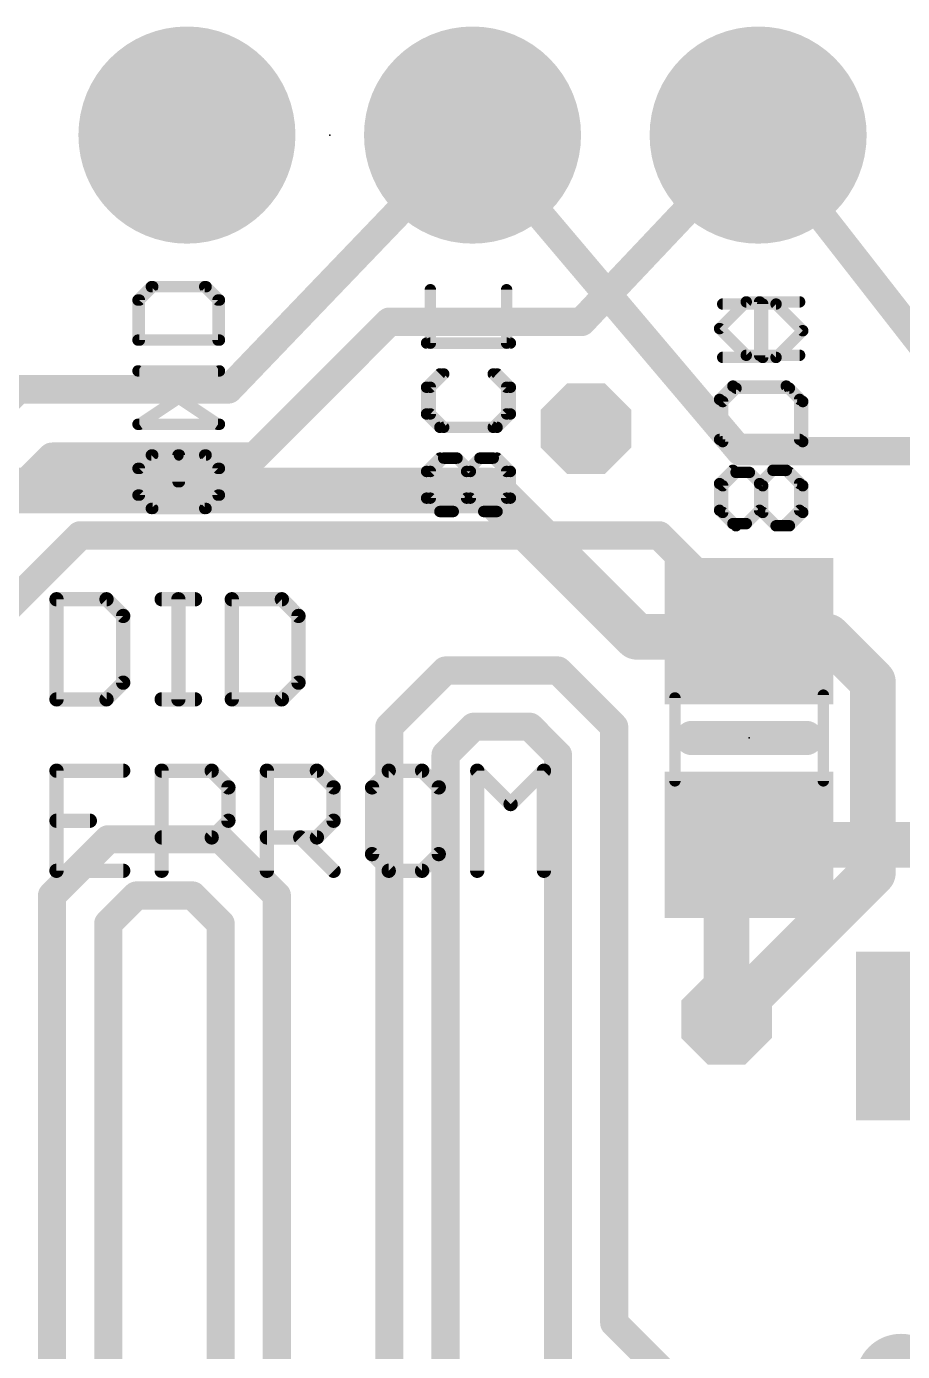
# Model space of a CAD drawing. Extents: x -30 to 79, y -8 to 63.
# Drawn here: x 11.27 to 19.06, y 37.45 to 49.23 of the extents above; entities that cross this region are included whole.
import ezdxf

# ---------------------------------------------------------------- set-up
doc = ezdxf.new("R2010")
doc.units = 0
for name, color, linetype in [('1', 12, 'CONTINUOUS'), ('16', 132, 'CONTINUOUS'), ('17', 110, 'CONTINUOUS'), ('18', 3, 'CONTINUOUS'), ('21', 40, 'CONTINUOUS'), ('22', 6, 'CONTINUOUS'), ('23', 40, 'CONTINUOUS'), ('51', 253, 'CONTINUOUS')]:
    doc.layers.add(name, color=color, linetype=linetype)

# ---------------------------------------------------------------- blocks, each defined once
blk = doc.blocks.new('RECT')
blk.add_solid([(-0.5, -0.5), (0.5, -0.5), (-0.5, 0.5), (0.5, 0.5)])
blk = doc.blocks.new('ROUNDP')
at = {"const_width": 0.5}
blk.add_lwpolyline([(0, -0.25, 1), (0, 0.25, 1), (0, -0.25)], format="xyb", dxfattribs=at)
blk = doc.blocks.new('OCTAGONV')
at = {"const_width": 0.5}
blk.add_lwpolyline([(-0.25, -0.1036), (-0.25, 0.1036), (-0.1036, 0.25), (0.1036, 0.25), (0.25, 0.1036), (0.25, -0.1036), (0.1036, -0.25), (-0.1036, -0.25), (-0.25, -0.1036), (-0.25, 0.1036)], dxfattribs=at)
blk = doc.blocks.new('ROUNDV')
at = {"const_width": 0.5}
blk.add_lwpolyline([(0, -0.25, 1), (0, 0.25, 1), (0, -0.25)], format="xyb", dxfattribs=at)

msp = doc.modelspace()

# ---------------------------------------------------------------- linework, layer by layer
at = {"layer": '1'}
for points, const_width in [([(13.07, 46), (15.24, 48.26)], 0.254), ([(17.78, 48.26), (16.21, 46.6)], 0.254), ([(14.5, 46.6), (13.3, 45.4)], 0.254), ([(16.21, 46.6), (14.5, 46.6)], 0.254), ([(9.5, 44.3), (11.2, 46)], 0.254), ([(11.2, 46), (13.07, 46)], 0.254), ([(10.1, 44), (11.5, 45.4)], 0.254), ([(13.3, 45.4), (11.5, 45.4)], 0.254), ([(10.75, 43.7), (11.75, 44.7)], 0.254), ([(11.75, 44.7), (16.9, 44.7)], 0.254), ([(16.9, 44.7), (17.684, 43.916)], 0.254), ([(17.684, 43.916), (17.7, 43.85)], 0.254), ([(14.5, 43), (15, 43.5)], 0.25), ([(15, 43.5), (16, 43.5)], 0.25), ([(16, 43.5), (16.5, 43)], 0.25), ([(14.5, 32.25), (14.5, 43)], 0.25), ([(15, 42.75), (15.25, 43)], 0.25), ([(15.25, 43), (15.75, 43)], 0.25), ([(15.75, 43), (16, 42.75)], 0.25), ([(16.5, 43), (16.5, 37.7)], 0.25), ([(15, 32), (15, 42.75)], 0.25), ([(16, 42.75), (16, 36.75)], 0.25), ([(11.5, 41.5), (12, 42)], 0.25), ([(12, 42), (13, 42)], 0.25), ([(13, 42), (13.5, 41.5)], 0.25), ([(17.5, 41.884), (17.7, 41.95)], 0.4064), ([(17.5, 40.4), (17.5, 41.884)], 0.4064), ([(17.7, 41.95), (19.9, 41.95)], 0.4064), ([(11.5, 30.5), (11.5, 41.5)], 0.25), ([(12, 41.25), (12.25, 41.5)], 0.25), ([(12.25, 41.5), (12.75, 41.5)], 0.25), ([(12.75, 41.5), (13, 41.25)], 0.25), ([(13.5, 41.5), (13.5, 34.85)], 0.25), ([(12, 30), (12, 41.25)], 0.25), ([(13, 41.25), (13, 33.75)], 0.25), ([(16.5, 37.7), (17, 37.2)], 0.25)]:
    msp.add_lwpolyline(points, dxfattribs=dict(at, const_width=const_width))
for points, const_width in [([(15.2858, 48.216, 1), (15.1942, 48.304)], 0.127), ([(17.8261, 48.2164, 1), (17.7339, 48.3036)], 0.127), ([(14.5, 46.6635, 1), (14.5, 46.5365)], 0.127), ([(14.5449, 46.5551, 1), (14.4551, 46.6449)], 0.127), ([(16.1639, 46.6436, 1), (16.2561, 46.5564)], 0.127), ([(16.21, 46.5365, 1), (16.21, 46.6635)], 0.127), ([(11.2449, 45.9551, 1), (11.1551, 46.0449)], 0.127), ([(13.0242, 46.044, 1), (13.1158, 45.956)], 0.127), ([(13.07, 45.9365, 1), (13.07, 46.0635)], 0.127), ([(11.5, 45.4635, 1), (11.5, 45.3365)], 0.127), ([(11.5449, 45.3551, 1), (11.4551, 45.4449)], 0.127), ([(13.2551, 45.4449, 1), (13.3449, 45.3551)], 0.127), ([(13.3, 45.3365, 1), (13.3, 45.4635)], 0.127), ([(11.75, 44.7635, 1), (11.75, 44.6365)], 0.127), ([(11.7949, 44.6551, 1), (11.7051, 44.7449)], 0.127), ([(16.9449, 44.7449, 1), (16.8551, 44.6551)], 0.127), ([(16.9, 44.6365, 1), (16.9, 44.7635)], 0.127), ([(17.7457, 43.931, 1), (17.6223, 43.901)], 0.127), ([(17.6391, 43.8711, 1), (17.7289, 43.9609)], 0.127), ([(17.6383, 43.835, 1), (17.7617, 43.865)], 0.127), ([(15, 43.5625, 1), (15, 43.4375)], 0.125), ([(15.0442, 43.4558, 1), (14.9558, 43.5442)], 0.125), ([(16.0442, 43.5442, 1), (15.9558, 43.4558)], 0.125), ([(16, 43.4375, 1), (16, 43.5625)], 0.125), ([(14.5625, 43, 1), (14.4375, 43)], 0.125), ([(15.25, 43.0625, 1), (15.25, 42.9375)], 0.125), ([(15.2942, 42.9558, 1), (15.2058, 43.0442)], 0.125), ([(15.7942, 43.0442, 1), (15.7058, 42.9558)], 0.125), ([(15.75, 42.9375, 1), (15.75, 43.0625)], 0.125), ([(16.5625, 43, 1), (16.4375, 43)], 0.125), ([(14.4558, 43.0442, 1), (14.5442, 42.9558)], 0.125), ([(16.4558, 42.9558, 1), (16.5442, 43.0442)], 0.125), ([(15.0625, 42.75, 1), (14.9375, 42.75)], 0.125), ([(14.9558, 42.7942, 1), (15.0442, 42.7058)], 0.125), ([(16.0625, 42.75, 1), (15.9375, 42.75)], 0.125), ([(15.9558, 42.7058, 1), (16.0442, 42.7942)], 0.125), ([(12, 42.0625, 1), (12, 41.9375)], 0.125), ([(12.0442, 41.9558, 1), (11.9558, 42.0442)], 0.125), ([(13.0442, 42.0442, 1), (12.9558, 41.9558)], 0.125), ([(13, 41.9375, 1), (13, 42.0625)], 0.125), ([(17.6016, 41.884, 1), (17.3984, 41.884)], 0.2032), ([(17.4682, 41.9805, 1), (17.5318, 41.7875)], 0.2032), ([(17.7, 42.0516, 1), (17.7, 41.8484)], 0.2032), ([(17.7318, 41.8535, 1), (17.6682, 42.0465)], 0.2032), ([(11.5625, 41.5, 1), (11.4375, 41.5)], 0.125), ([(11.4558, 41.5442, 1), (11.5442, 41.4558)], 0.125), ([(12.25, 41.5625, 1), (12.25, 41.4375)], 0.125), ([(12.2942, 41.4558, 1), (12.2058, 41.5442)], 0.125), ([(12.7942, 41.5442, 1), (12.7058, 41.4558)], 0.125), ([(12.75, 41.4375, 1), (12.75, 41.5625)], 0.125), ([(13.5625, 41.5, 1), (13.4375, 41.5)], 0.125), ([(13.4558, 41.4558, 1), (13.5442, 41.5442)], 0.125), ([(12.0625, 41.25, 1), (11.9375, 41.25)], 0.125), ([(11.9558, 41.2942, 1), (12.0442, 41.2058)], 0.125), ([(13.0625, 41.25, 1), (12.9375, 41.25)], 0.125), ([(12.9558, 41.2058, 1), (13.0442, 41.2942)], 0.125), ([(17.3984, 40.4, 1), (17.6016, 40.4)], 0.2032), ([(16.5442, 37.7442, 1), (16.4558, 37.6558)], 0.125), ([(16.4375, 37.7, 1), (16.5625, 37.7)], 0.125)]:
    msp.add_lwpolyline(points, format="xyb", dxfattribs=dict(at, const_width=const_width))
at = {"layer": '16'}
for points, const_width in [([(15.24, 48.26), (17.62, 45.45)], 0.254), ([(17.78, 48.26), (19.31, 46.3)], 0.254), ([(17.62, 45.45), (19.9, 45.45)], 0.254), ([(15.4, 45.1), (9.99, 45.1)], 0.4064), ([(16.7, 43.8), (15.4, 45.1)], 0.4064), ([(18.4, 43.8), (16.7, 43.8)], 0.4064), ([(18.8, 43.4), (18.4, 43.8)], 0.4064), ([(18.8, 41.7), (18.8, 43.4)], 0.4064), ([(17.5, 40.4), (18.8, 41.7)], 0.4064)]:
    msp.add_lwpolyline(points, dxfattribs=dict(at, const_width=const_width))
for points, const_width in [([(15.2885, 48.301, 1), (15.1915, 48.219)], 0.127), ([(17.8301, 48.2991, 1), (17.7299, 48.2209)], 0.127), ([(17.62, 45.5135, 1), (17.62, 45.3865)], 0.127), ([(17.5715, 45.409, 1), (17.6685, 45.491)], 0.127), ([(15.4718, 45.1718, 1), (15.3282, 45.0282)], 0.2032), ([(15.4, 44.9984, 1), (15.4, 45.2016)], 0.2032), ([(16.7, 43.9016, 1), (16.7, 43.6984)], 0.2032), ([(16.6282, 43.7282, 1), (16.7718, 43.8718)], 0.2032), ([(18.4718, 43.8718, 1), (18.3282, 43.7282)], 0.2032), ([(18.4, 43.6984, 1), (18.4, 43.9016)], 0.2032), ([(18.9016, 43.4, 1), (18.6984, 43.4)], 0.2032), ([(18.7282, 43.3282, 1), (18.8718, 43.4718)], 0.2032), ([(18.8718, 41.6282, 1), (18.7282, 41.7718)], 0.2032), ([(18.6984, 41.7, 1), (18.9016, 41.7)], 0.2032), ([(17.4282, 40.4718, 1), (17.5718, 40.3282)], 0.2032)]:
    msp.add_lwpolyline(points, format="xyb", dxfattribs=dict(at, const_width=const_width))
at = {"layer": '21'}
for points, const_width in [([(12.3958, 46.9119), (12.2772, 46.7933)], 0.1016), ([(12.8704, 46.9119), (12.3958, 46.9119)], 0.1016), ([(12.989, 46.7933), (12.8704, 46.9119)], 0.1016), ([(15.543, 46.4104), (15.543, 46.8849)], 0.1016), ([(12.2772, 46.7933), (12.2772, 46.4374)], 0.1016), ([(12.989, 46.4374), (12.989, 46.7933)], 0.1016), ([(17.4372, 46.5397), (17.6745, 46.7769)], 0.1016), ([(17.6745, 46.7769), (18.149, 46.7769)], 0.1016), ([(17.7931, 46.3024), (17.7931, 46.7769)], 0.1016), ([(17.6745, 46.3024), (17.4372, 46.5397)], 0.1016), ([(12.2772, 46.4374), (12.989, 46.4374)], 0.1016), ([(14.8312, 46.4104), (15.543, 46.4104)], 0.1016), ([(18.149, 46.3024), (17.6745, 46.3024)], 0.1016), ([(12.2772, 45.689), (12.989, 46.1635)], 0.1016), ([(12.989, 46.1635), (12.2772, 46.1635)], 0.1016), ([(14.9498, 46.1365), (14.8312, 46.0179)], 0.1016), ([(15.543, 46.0179), (15.4244, 46.1365)], 0.1016), ([(14.8312, 46.0179), (14.8312, 45.7806)], 0.1016), ([(15.543, 45.7806), (15.543, 46.0179)], 0.1016), ([(17.5558, 46.0285), (17.4372, 45.9099)], 0.1016), ([(18.0304, 46.0285), (17.5558, 46.0285)], 0.1016), ([(18.149, 45.9099), (18.0304, 46.0285)], 0.1016), ([(17.4372, 45.9099), (17.4372, 45.554)], 0.1016), ([(18.149, 45.554), (18.149, 45.9099)], 0.1016), ([(14.8312, 45.7806), (14.9498, 45.662)], 0.1016), ([(15.4244, 45.662), (15.543, 45.7806)], 0.1016), ([(12.989, 45.689), (12.2772, 45.689)], 0.1016), ([(14.9498, 45.662), (15.4244, 45.662)], 0.1016), ([(17.4372, 45.554), (18.149, 45.554)], 0.1016), ([(12.3958, 45.4151), (12.2772, 45.2965)], 0.1016), ([(12.8704, 45.4151), (12.6331, 45.4151)], 0.1016), ([(12.6331, 45.4151), (12.6331, 45.1778)], 0.1016), ([(12.989, 45.2965), (12.8704, 45.4151)], 0.1016), ([(14.9498, 45.3881), (14.8312, 45.2695)], 0.1016), ([(15.1871, 45.2695), (15.3057, 45.3881)], 0.1016), ([(15.3057, 45.3881), (15.4244, 45.3881)], 0.1016), ([(15.4244, 45.3881), (15.543, 45.2695)], 0.1016), ([(12.2772, 45.2965), (12.2772, 45.0592)], 0.1016), ([(12.989, 45.0592), (12.989, 45.2965)], 0.1016), ([(14.8312, 45.2695), (14.8312, 45.0322)], 0.1016), ([(15.1871, 45.0322), (15.1871, 45.2695)], 0.1016), ([(15.543, 45.2695), (15.543, 45.0322)], 0.1016), ([(17.5558, 45.2801), (17.4372, 45.1615)], 0.1016), ([(17.7931, 45.1615), (17.9117, 45.2801)], 0.1016), ([(17.9117, 45.2801), (18.0304, 45.2801)], 0.1016), ([(18.0304, 45.2801), (18.149, 45.1615)], 0.1016), ([(17.4372, 45.1615), (17.4372, 44.9242)], 0.1016), ([(17.7931, 44.9242), (17.7931, 45.1615)], 0.1016), ([(18.149, 45.1615), (18.149, 44.9242)], 0.1016), ([(12.2772, 45.0592), (12.3958, 44.9406)], 0.1016), ([(12.8704, 44.9406), (12.989, 45.0592)], 0.1016), ([(14.8312, 45.0322), (14.9498, 44.9136)], 0.1016), ([(15.0685, 44.9136), (15.1871, 45.0322)], 0.1016), ([(15.543, 45.0322), (15.4244, 44.9136)], 0.1016), ([(12.3958, 44.9406), (12.8704, 44.9406)], 0.1016), ([(14.9498, 44.9136), (15.0685, 44.9136)], 0.1016), ([(17.4372, 44.9242), (17.5558, 44.8056)], 0.1016), ([(17.6745, 44.8056), (17.7931, 44.9242)], 0.1016), ([(18.149, 44.9242), (18.0304, 44.8056)], 0.1016), ([(17.5558, 44.8056), (17.6745, 44.8056)], 0.1016), ([(11.54, 44.1333), (11.54, 43.2435)], 0.127), ([(11.9849, 44.1333), (11.54, 44.1333)], 0.127), ([(12.1332, 43.985), (11.9849, 44.1333)], 0.127), ([(12.4755, 44.1333), (12.7721, 44.1333)], 0.127), ([(12.6238, 43.2435), (12.6238, 44.1333)], 0.127), ([(13.0992, 44.1333), (13.0992, 43.2435)], 0.127), ([(13.5441, 44.1333), (13.0992, 44.1333)], 0.127), ([(13.6924, 43.985), (13.5441, 44.1333)], 0.127), ([(12.1332, 43.3918), (12.1332, 43.985)], 0.127), ([(13.6924, 43.3918), (13.6924, 43.985)], 0.127), ([(11.9849, 43.2435), (12.1332, 43.3918)], 0.127), ([(13.5441, 43.2435), (13.6924, 43.3918)], 0.127), ([(11.54, 43.2435), (11.9849, 43.2435)], 0.127), ([(12.4755, 43.2435), (12.7721, 43.2435)], 0.127), ([(13.0992, 43.2435), (13.5441, 43.2435)], 0.127), ([(18.208, 42.9), (17.192, 42.9)], 0.3048), ([(12.1332, 42.6093), (11.54, 42.6093)], 0.127), ([(11.54, 42.6093), (11.54, 41.7195)], 0.127), ([(12.4755, 41.7195), (12.4755, 42.6093)], 0.127), ([(12.4755, 42.6093), (12.9204, 42.6093)], 0.127), ([(12.9204, 42.6093), (13.0687, 42.461)], 0.127), ([(13.4111, 41.7195), (13.4111, 42.6093)], 0.127), ([(13.4111, 42.6093), (13.8559, 42.6093)], 0.127), ([(13.8559, 42.6093), (14.0042, 42.461)], 0.127), ([(14.4949, 42.6093), (14.3466, 42.461)], 0.127), ([(14.7915, 42.6093), (14.4949, 42.6093)], 0.127), ([(14.9397, 42.461), (14.7915, 42.6093)], 0.127), ([(15.2821, 41.7195), (15.2821, 42.6093)], 0.127), ([(15.2821, 42.6093), (15.5787, 42.3127)], 0.127), ([(15.5787, 42.3127), (15.8753, 42.6093)], 0.127), ([(15.8753, 42.6093), (15.8753, 41.7195)], 0.127), ([(13.0687, 42.461), (13.0687, 42.1644)], 0.127), ([(14.0042, 42.461), (14.0042, 42.1644)], 0.127), ([(14.3466, 42.461), (14.3466, 41.8678)], 0.127), ([(14.9397, 41.8678), (14.9397, 42.461)], 0.127), ([(11.54, 42.1644), (11.8366, 42.1644)], 0.127), ([(13.0687, 42.1644), (12.9204, 42.0161)], 0.127), ([(14.0042, 42.1644), (13.8559, 42.0161)], 0.127), ([(12.9204, 42.0161), (12.4755, 42.0161)], 0.127), ([(13.8559, 42.0161), (13.4111, 42.0161)], 0.127), ([(13.7076, 42.0161), (14.0042, 41.7195)], 0.127), ([(14.3466, 41.8678), (14.4949, 41.7195)], 0.127), ([(14.7915, 41.7195), (14.9397, 41.8678)], 0.127), ([(11.54, 41.7195), (12.1332, 41.7195)], 0.127), ([(14.4949, 41.7195), (14.7915, 41.7195)], 0.127)]:
    msp.add_lwpolyline(points, dxfattribs=dict(at, const_width=const_width))
for points, const_width in [([(12.3958, 46.9373, 1), (12.3958, 46.8865)], 0.0508), ([(12.4138, 46.894, 1), (12.3779, 46.9299)], 0.0508), ([(12.8883, 46.9299, 1), (12.8524, 46.894)], 0.0508), ([(12.8704, 46.8865, 1), (12.8704, 46.9373)], 0.0508), ([(15.5684, 46.8849, 1), (15.5176, 46.8849)], 0.0508), ([(12.3026, 46.7933, 1), (12.2518, 46.7933)], 0.0508), ([(12.2592, 46.8112, 1), (12.2952, 46.7753)], 0.0508), ([(13.0144, 46.7933, 1), (12.9636, 46.7933)], 0.0508), ([(12.971, 46.7753, 1), (13.007, 46.8112)], 0.0508), ([(17.6745, 46.8023, 1), (17.6745, 46.7515)], 0.0508), ([(17.6924, 46.759, 1), (17.6565, 46.7949)], 0.0508), ([(17.8185, 46.7769, 1), (17.7677, 46.7769)], 0.0508), ([(18.149, 46.7515, 1), (18.149, 46.8023)], 0.0508), ([(17.4552, 46.5576, 1), (17.4192, 46.5217)], 0.0508), ([(17.4192, 46.5576, 1), (17.4552, 46.5217)], 0.0508), ([(12.2772, 46.4628, 1), (12.2772, 46.412)], 0.0508), ([(12.2518, 46.4374, 1), (12.3026, 46.4374)], 0.0508), ([(12.9636, 46.4374, 1), (13.0144, 46.4374)], 0.0508), ([(12.989, 46.412, 1), (12.989, 46.4628)], 0.0508), ([(14.8312, 46.4358, 1), (14.8312, 46.385)], 0.0508), ([(15.5176, 46.4104, 1), (15.5684, 46.4104)], 0.0508), ([(15.543, 46.385, 1), (15.543, 46.4358)], 0.0508), ([(17.6745, 46.3278, 1), (17.6745, 46.277)], 0.0508), ([(17.6565, 46.2844, 1), (17.6924, 46.3203)], 0.0508), ([(17.7677, 46.3024, 1), (17.8185, 46.3024)], 0.0508), ([(18.149, 46.277, 1), (18.149, 46.3278)], 0.0508), ([(12.2772, 46.1889, 1), (12.2772, 46.1381)], 0.0508), ([(13.0031, 46.1424, 1), (12.9749, 46.1846)], 0.0508), ([(12.989, 46.1381, 1), (12.989, 46.1889)], 0.0508), ([(14.9678, 46.1185, 1), (14.9319, 46.1545)], 0.0508), ([(15.4423, 46.1545, 1), (15.4064, 46.1185)], 0.0508), ([(14.8566, 46.0179, 1), (14.8058, 46.0179)], 0.0508), ([(14.8132, 46.0358, 1), (14.8492, 45.9999)], 0.0508), ([(15.5684, 46.0179, 1), (15.5176, 46.0179)], 0.0508), ([(15.525, 45.9999, 1), (15.561, 46.0358)], 0.0508), ([(17.5558, 46.0539, 1), (17.5558, 46.0031)], 0.0508), ([(17.5738, 46.0105, 1), (17.5379, 46.0465)], 0.0508), ([(18.0483, 46.0465, 1), (18.0124, 46.0105)], 0.0508), ([(18.0304, 46.0031, 1), (18.0304, 46.0539)], 0.0508), ([(17.4626, 45.9099, 1), (17.4118, 45.9099)], 0.0508), ([(17.4192, 45.9278, 1), (17.4552, 45.8919)], 0.0508), ([(18.1744, 45.9099, 1), (18.1236, 45.9099)], 0.0508), ([(18.131, 45.8919, 1), (18.167, 45.9278)], 0.0508), ([(14.8492, 45.7986, 1), (14.8132, 45.7626)], 0.0508), ([(15.561, 45.7626, 1), (15.525, 45.7986)], 0.0508), ([(12.2772, 45.7144, 1), (12.2772, 45.6636)], 0.0508), ([(12.2631, 45.7101, 1), (12.2913, 45.6678)], 0.0508), ([(12.989, 45.6636, 1), (12.989, 45.7144)], 0.0508), ([(14.8058, 45.7806, 1), (14.8566, 45.7806)], 0.0508), ([(14.9498, 45.6874, 1), (14.9498, 45.6366)], 0.0508), ([(14.9319, 45.644, 1), (14.9678, 45.6799)], 0.0508), ([(15.4064, 45.6799, 1), (15.4423, 45.644)], 0.0508), ([(15.4244, 45.6366, 1), (15.4244, 45.6874)], 0.0508), ([(15.5176, 45.7806, 1), (15.5684, 45.7806)], 0.0508), ([(17.4372, 45.5794, 1), (17.4372, 45.5286)], 0.0508), ([(18.149, 45.5286, 1), (18.149, 45.5794)], 0.0508), ([(17.4118, 45.554, 1), (17.4626, 45.554)], 0.0508), ([(18.1236, 45.554, 1), (18.1744, 45.554)], 0.0508), ([(12.4138, 45.3971, 1), (12.3779, 45.4331)], 0.0508), ([(12.6331, 45.4405, 1), (12.6331, 45.3897)], 0.0508), ([(12.6585, 45.4151, 1), (12.6077, 45.4151)], 0.0508), ([(12.8883, 45.4331, 1), (12.8524, 45.3971)], 0.0508), ([(12.8704, 45.3897, 1), (12.8704, 45.4405)], 0.0508), ([(14.9678, 45.3701, 1), (14.9319, 45.4061)], 0.0508), ([(15.3057, 45.4135, 1), (15.3057, 45.3627)], 0.0508), ([(15.3237, 45.3701, 1), (15.2878, 45.4061)], 0.0508), ([(15.4423, 45.4061, 1), (15.4064, 45.3701)], 0.0508), ([(15.4244, 45.3627, 1), (15.4244, 45.4135)], 0.0508), ([(12.3026, 45.2965, 1), (12.2518, 45.2965)], 0.0508), ([(12.2592, 45.3144, 1), (12.2952, 45.2785)], 0.0508), ([(13.0144, 45.2965, 1), (12.9636, 45.2965)], 0.0508), ([(12.971, 45.2785, 1), (13.007, 45.3144)], 0.0508), ([(14.8566, 45.2695, 1), (14.8058, 45.2695)], 0.0508), ([(14.8132, 45.2874, 1), (14.8492, 45.2515)], 0.0508), ([(15.2125, 45.2695, 1), (15.1617, 45.2695)], 0.0508), ([(15.1691, 45.2874, 1), (15.2051, 45.2515)], 0.0508), ([(15.5684, 45.2695, 1), (15.5176, 45.2695)], 0.0508), ([(15.525, 45.2515, 1), (15.561, 45.2874)], 0.0508), ([(17.5738, 45.2621, 1), (17.5379, 45.2981)], 0.0508), ([(17.9117, 45.3055, 1), (17.9117, 45.2547)], 0.0508), ([(17.9297, 45.2621, 1), (17.8938, 45.2981)], 0.0508), ([(18.0483, 45.2981, 1), (18.0124, 45.2621)], 0.0508), ([(18.0304, 45.2547, 1), (18.0304, 45.3055)], 0.0508), ([(12.6077, 45.1778, 1), (12.6585, 45.1778)], 0.0508), ([(17.4626, 45.1615, 1), (17.4118, 45.1615)], 0.0508), ([(17.4192, 45.1794, 1), (17.4552, 45.1435)], 0.0508), ([(17.8185, 45.1615, 1), (17.7677, 45.1615)], 0.0508), ([(17.7751, 45.1794, 1), (17.8111, 45.1435)], 0.0508), ([(18.1744, 45.1615, 1), (18.1236, 45.1615)], 0.0508), ([(18.131, 45.1435, 1), (18.167, 45.1794)], 0.0508), ([(12.2952, 45.0771, 1), (12.2592, 45.0412)], 0.0508), ([(12.2518, 45.0592, 1), (12.3026, 45.0592)], 0.0508), ([(12.9636, 45.0592, 1), (13.0144, 45.0592)], 0.0508), ([(13.007, 45.0412, 1), (12.971, 45.0771)], 0.0508), ([(14.8492, 45.0501, 1), (14.8132, 45.0142)], 0.0508), ([(14.8058, 45.0322, 1), (14.8566, 45.0322)], 0.0508), ([(15.1617, 45.0322, 1), (15.2125, 45.0322)], 0.0508), ([(15.2051, 45.0142, 1), (15.1691, 45.0501)], 0.0508), ([(15.5176, 45.0322, 1), (15.5684, 45.0322)], 0.0508), ([(15.561, 45.0142, 1), (15.525, 45.0501)], 0.0508), ([(12.3958, 44.966, 1), (12.3958, 44.9152)], 0.0508), ([(12.3779, 44.9226, 1), (12.4138, 44.9585)], 0.0508), ([(12.8524, 44.9585, 1), (12.8883, 44.9226)], 0.0508), ([(12.8704, 44.9152, 1), (12.8704, 44.966)], 0.0508), ([(14.9498, 44.939, 1), (14.9498, 44.8882)], 0.0508), ([(14.9319, 44.8956, 1), (14.9678, 44.9315)], 0.0508), ([(15.0505, 44.9315, 1), (15.0864, 44.8956)], 0.0508), ([(15.0685, 44.8882, 1), (15.0685, 44.939)], 0.0508), ([(15.4064, 44.9315, 1), (15.4423, 44.8956)], 0.0508), ([(17.4552, 44.9421, 1), (17.4192, 44.9062)], 0.0508), ([(17.4118, 44.9242, 1), (17.4626, 44.9242)], 0.0508), ([(17.7677, 44.9242, 1), (17.8185, 44.9242)], 0.0508), ([(17.8111, 44.9062, 1), (17.7751, 44.9421)], 0.0508), ([(18.1236, 44.9242, 1), (18.1744, 44.9242)], 0.0508), ([(18.167, 44.9062, 1), (18.131, 44.9421)], 0.0508), ([(17.5558, 44.831, 1), (17.5558, 44.7802)], 0.0508), ([(17.5379, 44.7876, 1), (17.5738, 44.8235)], 0.0508), ([(17.6565, 44.8235, 1), (17.6924, 44.7876)], 0.0508), ([(17.6745, 44.7802, 1), (17.6745, 44.831)], 0.0508), ([(18.0124, 44.8235, 1), (18.0483, 44.7876)], 0.0508), ([(11.54, 44.165, 1), (11.54, 44.1015)], 0.0635), ([(11.5718, 44.1333, 1), (11.5083, 44.1333)], 0.0635), ([(12.0073, 44.1557, 1), (11.9624, 44.1108)], 0.0635), ([(11.9849, 44.1015, 1), (11.9849, 44.165)], 0.0635), ([(12.4755, 44.165, 1), (12.4755, 44.1015)], 0.0635), ([(12.6556, 44.1333, 1), (12.5921, 44.1333)], 0.0635), ([(12.7721, 44.1015, 1), (12.7721, 44.165)], 0.0635), ([(13.0992, 44.165, 1), (13.0992, 44.1015)], 0.0635), ([(13.131, 44.1333, 1), (13.0675, 44.1333)], 0.0635), ([(13.5665, 44.1557, 1), (13.5216, 44.1108)], 0.0635), ([(13.5441, 44.1015, 1), (13.5441, 44.165)], 0.0635), ([(12.1649, 43.985, 1), (12.1014, 43.985)], 0.0635), ([(12.1107, 43.9625, 1), (12.1556, 44.0074)], 0.0635), ([(13.7241, 43.985, 1), (13.6606, 43.985)], 0.0635), ([(13.6699, 43.9625, 1), (13.7148, 44.0074)], 0.0635), ([(12.1014, 43.3918, 1), (12.1649, 43.3918)], 0.0635), ([(12.1556, 43.3693, 1), (12.1107, 43.4142)], 0.0635), ([(13.6606, 43.3918, 1), (13.7241, 43.3918)], 0.0635), ([(13.7148, 43.3693, 1), (13.6699, 43.4142)], 0.0635), ([(11.54, 43.2753, 1), (11.54, 43.2118)], 0.0635), ([(11.5083, 43.2435, 1), (11.5718, 43.2435)], 0.0635), ([(11.9624, 43.266, 1), (12.0073, 43.221)], 0.0635), ([(11.9849, 43.2118, 1), (11.9849, 43.2753)], 0.0635), ([(12.4755, 43.2753, 1), (12.4755, 43.2118)], 0.0635), ([(12.5921, 43.2435, 1), (12.6556, 43.2435)], 0.0635), ([(12.7721, 43.2118, 1), (12.7721, 43.2753)], 0.0635), ([(13.0992, 43.2753, 1), (13.0992, 43.2118)], 0.0635), ([(13.0675, 43.2435, 1), (13.131, 43.2435)], 0.0635), ([(13.5216, 43.266, 1), (13.5665, 43.221)], 0.0635), ([(13.5441, 43.2118, 1), (13.5441, 43.2753)], 0.0635), ([(17.192, 42.9762, 1), (17.192, 42.8238)], 0.1524), ([(18.208, 42.8238, 1), (18.208, 42.9762)], 0.1524), ([(11.54, 42.641, 1), (11.54, 42.5775)], 0.0635), ([(11.5718, 42.6093, 1), (11.5083, 42.6093)], 0.0635), ([(12.1332, 42.5775, 1), (12.1332, 42.641)], 0.0635), ([(12.5073, 42.6093, 1), (12.4438, 42.6093)], 0.0635), ([(12.4755, 42.641, 1), (12.4755, 42.5775)], 0.0635), ([(12.9429, 42.6317, 1), (12.898, 42.5868)], 0.0635), ([(12.9204, 42.5775, 1), (12.9204, 42.641)], 0.0635), ([(13.4428, 42.6093, 1), (13.3793, 42.6093)], 0.0635), ([(13.4111, 42.641, 1), (13.4111, 42.5775)], 0.0635), ([(13.8784, 42.6317, 1), (13.8335, 42.5868)], 0.0635), ([(13.8559, 42.5775, 1), (13.8559, 42.641)], 0.0635), ([(14.4949, 42.641, 1), (14.4949, 42.5775)], 0.0635), ([(14.5173, 42.5868, 1), (14.4724, 42.6317)], 0.0635), ([(14.8139, 42.6317, 1), (14.769, 42.5868)], 0.0635), ([(14.7915, 42.5775, 1), (14.7915, 42.641)], 0.0635), ([(15.3138, 42.6093, 1), (15.2503, 42.6093)], 0.0635), ([(15.3045, 42.6317, 1), (15.2596, 42.5868)], 0.0635), ([(15.907, 42.6093, 1), (15.8435, 42.6093)], 0.0635), ([(15.8977, 42.5868, 1), (15.8528, 42.6317)], 0.0635), ([(13.1005, 42.461, 1), (13.037, 42.461)], 0.0635), ([(14.036, 42.461, 1), (13.9725, 42.461)], 0.0635), ([(14.3783, 42.461, 1), (14.3148, 42.461)], 0.0635), ([(14.9715, 42.461, 1), (14.908, 42.461)], 0.0635), ([(13.0463, 42.4385, 1), (13.0912, 42.4834)], 0.0635), ([(13.9818, 42.4385, 1), (14.0267, 42.4834)], 0.0635), ([(14.3241, 42.4834, 1), (14.369, 42.4385)], 0.0635), ([(14.9173, 42.4385, 1), (14.9622, 42.4834)], 0.0635), ([(15.5562, 42.3351, 1), (15.6011, 42.2902)], 0.0635), ([(15.5562, 42.2902, 1), (15.6011, 42.3351)], 0.0635), ([(11.54, 42.1961, 1), (11.54, 42.1326)], 0.0635), ([(11.8366, 42.1326, 1), (11.8366, 42.1961)], 0.0635), ([(13.037, 42.1644, 1), (13.1005, 42.1644)], 0.0635), ([(13.0912, 42.1419, 1), (13.0463, 42.1868)], 0.0635), ([(13.9725, 42.1644, 1), (14.036, 42.1644)], 0.0635), ([(14.0267, 42.1419, 1), (13.9818, 42.1868)], 0.0635), ([(12.4755, 42.0478, 1), (12.4755, 41.9843)], 0.0635), ([(12.898, 42.0385, 1), (12.9429, 41.9936)], 0.0635), ([(12.9204, 41.9843, 1), (12.9204, 42.0478)], 0.0635), ([(13.4111, 42.0478, 1), (13.4111, 41.9843)], 0.0635), ([(13.7301, 42.0385, 1), (13.6852, 41.9936)], 0.0635), ([(13.8335, 42.0385, 1), (13.8784, 41.9936)], 0.0635), ([(13.8559, 41.9843, 1), (13.8559, 42.0478)], 0.0635), ([(14.369, 41.8902, 1), (14.3241, 41.8453)], 0.0635), ([(14.3148, 41.8678, 1), (14.3783, 41.8678)], 0.0635), ([(14.908, 41.8678, 1), (14.9715, 41.8678)], 0.0635), ([(14.9622, 41.8453, 1), (14.9173, 41.8902)], 0.0635), ([(11.54, 41.7513, 1), (11.54, 41.6878)], 0.0635), ([(11.5083, 41.7195, 1), (11.5718, 41.7195)], 0.0635), ([(12.1332, 41.6878, 1), (12.1332, 41.7513)], 0.0635), ([(12.4438, 41.7195, 1), (12.5073, 41.7195)], 0.0635), ([(13.3793, 41.7195, 1), (13.4428, 41.7195)], 0.0635), ([(13.9818, 41.697, 1), (14.0267, 41.742)], 0.0635), ([(14.4949, 41.7513, 1), (14.4949, 41.6878)], 0.0635), ([(14.4724, 41.697, 1), (14.5173, 41.742)], 0.0635), ([(14.769, 41.742, 1), (14.8139, 41.697)], 0.0635), ([(14.7915, 41.6878, 1), (14.7915, 41.7513)], 0.0635), ([(15.2503, 41.7195, 1), (15.3138, 41.7195)], 0.0635), ([(15.8435, 41.7195, 1), (15.907, 41.7195)], 0.0635)]:
    msp.add_lwpolyline(points, format="xyb", dxfattribs=dict(at, const_width=const_width))
at = {"layer": '22', "const_width": 0.1016}
for points in [[(12.265, 46.7933), (12.3836, 46.9119)], [(12.3836, 46.9119), (12.8582, 46.9119)], [(12.8582, 46.9119), (12.9768, 46.7933)], [(14.865, 46.4104), (14.865, 46.8849)], [(12.265, 46.4374), (12.265, 46.7933)], [(12.9768, 46.7933), (12.9768, 46.4374)], [(17.9395, 46.7579), (17.465, 46.7579)], [(17.8209, 46.2834), (17.8209, 46.7579)], [(18.1768, 46.5207), (17.9395, 46.7579)], [(17.9395, 46.2834), (18.1768, 46.5207)], [(12.9768, 46.4374), (12.265, 46.4374)], [(15.5768, 46.4104), (14.865, 46.4104)], [(17.465, 46.2834), (17.9395, 46.2834)], [(12.9768, 45.689), (12.265, 46.1635)], [(12.265, 46.1635), (12.9768, 46.1635)], [(14.865, 46.0179), (14.9836, 46.1365)], [(15.4582, 46.1365), (15.5768, 46.0179)], [(14.865, 45.7806), (14.865, 46.0179)], [(15.5768, 46.0179), (15.5768, 45.7806)], [(17.465, 45.8909), (17.5836, 46.0095)], [(17.5836, 46.0095), (18.0582, 46.0095)], [(18.0582, 46.0095), (18.1768, 45.8909)], [(17.465, 45.535), (17.465, 45.8909)], [(18.1768, 45.8909), (18.1768, 45.535)], [(14.9836, 45.662), (14.865, 45.7806)], [(15.5768, 45.7806), (15.4582, 45.662)], [(12.265, 45.689), (12.9768, 45.689)], [(15.4582, 45.662), (14.9836, 45.662)], [(18.1768, 45.535), (17.465, 45.535)], [(12.265, 45.2965), (12.3836, 45.4151)], [(12.3836, 45.4151), (12.6209, 45.4151)], [(12.6209, 45.4151), (12.6209, 45.1778)], [(12.8582, 45.4151), (12.9768, 45.2965)], [(14.9836, 45.3881), (14.865, 45.2695)], [(15.1023, 45.3881), (14.9836, 45.3881)], [(15.2209, 45.2695), (15.1023, 45.3881)], [(15.4582, 45.3881), (15.5768, 45.2695)], [(12.265, 45.0592), (12.265, 45.2965)], [(12.9768, 45.2965), (12.9768, 45.0592)], [(14.865, 45.2695), (14.865, 45.0322)], [(15.2209, 45.0322), (15.2209, 45.2695)], [(15.5768, 45.2695), (15.5768, 45.0322)], [(17.5836, 45.2611), (17.465, 45.1425)], [(17.7023, 45.2611), (17.5836, 45.2611)], [(17.8209, 45.1425), (17.7023, 45.2611)], [(18.0582, 45.2611), (18.1768, 45.1425)], [(17.465, 45.1425), (17.465, 44.9052)], [(17.8209, 44.9052), (17.8209, 45.1425)], [(18.1768, 45.1425), (18.1768, 44.9052)], [(12.3836, 44.9406), (12.265, 45.0592)], [(12.9768, 45.0592), (12.8582, 44.9406)], [(14.865, 45.0322), (14.9836, 44.9136)], [(15.3395, 44.9136), (15.2209, 45.0322)], [(15.5768, 45.0322), (15.4582, 44.9136)], [(12.8582, 44.9406), (12.3836, 44.9406)], [(15.4582, 44.9136), (15.3395, 44.9136)], [(17.465, 44.9052), (17.5836, 44.7866)], [(17.9395, 44.7866), (17.8209, 44.9052)], [(18.1768, 44.9052), (18.0582, 44.7866)], [(18.0582, 44.7866), (17.9395, 44.7866)]]:
    msp.add_lwpolyline(points, dxfattribs=at)
at = {"layer": '22', "const_width": 0.0508}
for points in [[(12.3836, 46.9373, 1), (12.3836, 46.8865)], [(12.4016, 46.894, 1), (12.3657, 46.9299)], [(12.8761, 46.9299, 1), (12.8402, 46.894)], [(12.8582, 46.8865, 1), (12.8582, 46.9373)], [(14.8904, 46.8849, 1), (14.8396, 46.8849)], [(12.2904, 46.7933, 1), (12.2396, 46.7933)], [(12.247, 46.8112, 1), (12.283, 46.7753)], [(13.0022, 46.7933, 1), (12.9514, 46.7933)], [(12.9588, 46.7753, 1), (12.9948, 46.8112)], [(17.465, 46.7833, 1), (17.465, 46.7325)], [(17.8463, 46.7579, 1), (17.7955, 46.7579)], [(17.9575, 46.7759, 1), (17.9216, 46.74)], [(17.9395, 46.7325, 1), (17.9395, 46.7833)], [(18.1948, 46.5027, 1), (18.1588, 46.5386)], [(18.1588, 46.5027, 1), (18.1948, 46.5386)], [(12.265, 46.4628, 1), (12.265, 46.412)], [(12.2396, 46.4374, 1), (12.2904, 46.4374)], [(12.9514, 46.4374, 1), (13.0022, 46.4374)], [(12.9768, 46.412, 1), (12.9768, 46.4628)], [(14.865, 46.4358, 1), (14.865, 46.385)], [(14.8396, 46.4104, 1), (14.8904, 46.4104)], [(15.5768, 46.385, 1), (15.5768, 46.4358)], [(17.465, 46.3088, 1), (17.465, 46.258)], [(17.7955, 46.2834, 1), (17.8463, 46.2834)], [(17.9216, 46.3013, 1), (17.9575, 46.2654)], [(17.9395, 46.258, 1), (17.9395, 46.3088)], [(12.2791, 46.1846, 1), (12.2509, 46.1424)], [(12.265, 46.1889, 1), (12.265, 46.1381)], [(12.9768, 46.1381, 1), (12.9768, 46.1889)], [(15.0016, 46.1185, 1), (14.9657, 46.1545)], [(15.4761, 46.1545, 1), (15.4402, 46.1185)], [(14.8904, 46.0179, 1), (14.8396, 46.0179)], [(14.847, 46.0358, 1), (14.883, 45.9999)], [(15.6022, 46.0179, 1), (15.5514, 46.0179)], [(15.5588, 45.9999, 1), (15.5948, 46.0358)], [(17.5836, 46.0349, 1), (17.5836, 45.9841)], [(17.6016, 45.9915, 1), (17.5657, 46.0275)], [(18.0761, 46.0275, 1), (18.0402, 45.9915)], [(18.0582, 45.9841, 1), (18.0582, 46.0349)], [(17.4904, 45.8909, 1), (17.4396, 45.8909)], [(18.2022, 45.8909, 1), (18.1514, 45.8909)], [(14.883, 45.7986, 1), (14.847, 45.7626)], [(15.5948, 45.7626, 1), (15.5588, 45.7986)], [(17.447, 45.9088, 1), (17.483, 45.8729)], [(18.1588, 45.8729, 1), (18.1948, 45.9088)], [(12.265, 45.7144, 1), (12.265, 45.6636)], [(12.9627, 45.6678, 1), (12.9909, 45.7101)], [(12.9768, 45.6636, 1), (12.9768, 45.7144)], [(14.8396, 45.7806, 1), (14.8904, 45.7806)], [(14.9836, 45.6874, 1), (14.9836, 45.6366)], [(14.9657, 45.644, 1), (15.0016, 45.6799)], [(15.4402, 45.6799, 1), (15.4761, 45.644)], [(15.4582, 45.6366, 1), (15.4582, 45.6874)], [(15.5514, 45.7806, 1), (15.6022, 45.7806)], [(17.465, 45.5604, 1), (17.465, 45.5096)], [(18.1768, 45.5096, 1), (18.1768, 45.5604)], [(17.4396, 45.535, 1), (17.4904, 45.535)], [(18.1514, 45.535, 1), (18.2022, 45.535)], [(12.3836, 45.4405, 1), (12.3836, 45.3897)], [(12.4016, 45.3971, 1), (12.3657, 45.4331)], [(12.6463, 45.4151, 1), (12.5955, 45.4151)], [(12.6209, 45.3897, 1), (12.6209, 45.4405)], [(12.8761, 45.4331, 1), (12.8402, 45.3971)], [(14.9836, 45.4135, 1), (14.9836, 45.3627)], [(15.0016, 45.3701, 1), (14.9657, 45.4061)], [(15.1202, 45.4061, 1), (15.0843, 45.3701)], [(15.1023, 45.3627, 1), (15.1023, 45.4135)], [(15.4761, 45.4061, 1), (15.4402, 45.3701)], [(12.2904, 45.2965, 1), (12.2396, 45.2965)], [(12.247, 45.3144, 1), (12.283, 45.2785)], [(13.0022, 45.2965, 1), (12.9514, 45.2965)], [(12.9588, 45.2785, 1), (12.9948, 45.3144)], [(14.8904, 45.2695, 1), (14.8396, 45.2695)], [(14.847, 45.2874, 1), (14.883, 45.2515)], [(15.2463, 45.2695, 1), (15.1955, 45.2695)], [(15.2029, 45.2515, 1), (15.2389, 45.2874)], [(15.6022, 45.2695, 1), (15.5514, 45.2695)], [(15.5588, 45.2515, 1), (15.5948, 45.2874)], [(17.5836, 45.2865, 1), (17.5836, 45.2357)], [(17.6016, 45.2431, 1), (17.5657, 45.2791)], [(17.7202, 45.2791, 1), (17.6843, 45.2431)], [(17.7023, 45.2357, 1), (17.7023, 45.2865)], [(18.0761, 45.2791, 1), (18.0402, 45.2431)], [(12.5955, 45.1778, 1), (12.6463, 45.1778)], [(17.4904, 45.1425, 1), (17.4396, 45.1425)], [(17.447, 45.1604, 1), (17.483, 45.1245)], [(17.8463, 45.1425, 1), (17.7955, 45.1425)], [(17.8029, 45.1245, 1), (17.8389, 45.1604)], [(18.2022, 45.1425, 1), (18.1514, 45.1425)], [(18.1588, 45.1245, 1), (18.1948, 45.1604)], [(12.283, 45.0771, 1), (12.247, 45.0412)], [(12.2396, 45.0592, 1), (12.2904, 45.0592)], [(12.9514, 45.0592, 1), (13.0022, 45.0592)], [(12.9948, 45.0412, 1), (12.9588, 45.0771)], [(14.883, 45.0501, 1), (14.847, 45.0142)], [(14.8396, 45.0322, 1), (14.8904, 45.0322)], [(15.2389, 45.0501, 1), (15.2029, 45.0142)], [(15.1955, 45.0322, 1), (15.2463, 45.0322)], [(15.5514, 45.0322, 1), (15.6022, 45.0322)], [(15.5948, 45.0142, 1), (15.5588, 45.0501)], [(12.3836, 44.966, 1), (12.3836, 44.9152)], [(12.3657, 44.9226, 1), (12.4016, 44.9585)], [(12.8402, 44.9585, 1), (12.8761, 44.9226)], [(12.8582, 44.9152, 1), (12.8582, 44.966)], [(14.9657, 44.8956, 1), (15.0016, 44.9315)], [(15.3395, 44.939, 1), (15.3395, 44.8882)], [(15.3216, 44.8956, 1), (15.3575, 44.9315)], [(15.4402, 44.9315, 1), (15.4761, 44.8956)], [(15.4582, 44.8882, 1), (15.4582, 44.939)], [(17.483, 44.9231, 1), (17.447, 44.8872)], [(17.4396, 44.9052, 1), (17.4904, 44.9052)], [(17.8389, 44.9231, 1), (17.8029, 44.8872)], [(17.7955, 44.9052, 1), (17.8463, 44.9052)], [(18.1514, 44.9052, 1), (18.2022, 44.9052)], [(18.1948, 44.8872, 1), (18.1588, 44.9231)], [(17.5657, 44.7686, 1), (17.6016, 44.8045)], [(17.9395, 44.812, 1), (17.9395, 44.7612)], [(17.9216, 44.7686, 1), (17.9575, 44.8045)], [(18.0402, 44.8045, 1), (18.0761, 44.7686)], [(18.0582, 44.7612, 1), (18.0582, 44.812)]]:
    msp.add_lwpolyline(points, format="xyb", dxfattribs=at)
at = {"layer": '23'}
for p in [(13.97, 48.26), (17.7, 42.9)]:
    msp.add_point(p, dxfattribs=at)
at = {"layer": '51', "const_width": 0.1016}
for points in [[(17.04, 43.256), (17.04, 42.519)], [(18.36, 43.281), (18.36, 42.519)]]:
    msp.add_lwpolyline(points, dxfattribs=at)
at = {"layer": '51', "const_width": 0.0508}
for points in [[(17.0654, 43.256, 1), (17.0146, 43.256)], [(18.3854, 43.281, 1), (18.3346, 43.281)], [(17.0146, 42.519, 1), (17.0654, 42.519)], [(18.3346, 42.519, 1), (18.3854, 42.519)]]:
    msp.add_lwpolyline(points, format="xyb", dxfattribs=at)

# ---------------------------------------------------------------- block references
at = {"layer": '1', "xscale": 1.3, "yscale": 1.5, "rotation": 270}
for p in [(17.7, 43.85), (17.7, 41.95)]:
    msp.add_blockref('RECT', p, dxfattribs=at)
at = {"layer": '1', "xscale": 1.3, "yscale": 1.5}
msp.add_blockref('RECT', (19.3, 40.25), dxfattribs=at)
at = {"layer": '17', "xscale": 1.9304, "yscale": 1.9304, "rotation": 90}
for p in [(12.7, 48.26), (12.7, 48.26), (15.24, 48.26), (15.24, 48.26), (17.78, 48.26), (17.78, 48.26)]:
    msp.add_blockref('ROUNDP', p, dxfattribs=at)
at = {"layer": '18', "xscale": 0.8064, "yscale": 0.8064}
for name, p in [('OCTAGONV', (16.25, 45.65)), ('OCTAGONV', (16.25, 45.65)), ('OCTAGONV', (17.5, 40.4)), ('OCTAGONV', (17.5, 40.4)), ('ROUNDV', (19.05, 37.2)), ('ROUNDV', (19.05, 37.2))]:
    msp.add_blockref(name, p, dxfattribs=at)
at = {"layer": '51', "xscale": 0.508, "yscale": 0.508}
for p in [(12.7, 48.26), (15.24, 48.26), (17.78, 48.26)]:
    msp.add_blockref('RECT', p, dxfattribs=at)
at = {"layer": '51', "xscale": 0.7501, "yscale": 1.4501, "rotation": 270}
for p in [(17.7012, 43.6172), (17.7012, 42.1694)]:
    msp.add_blockref('RECT', p, dxfattribs=at)

doc.saveas('drawing.dxf')
